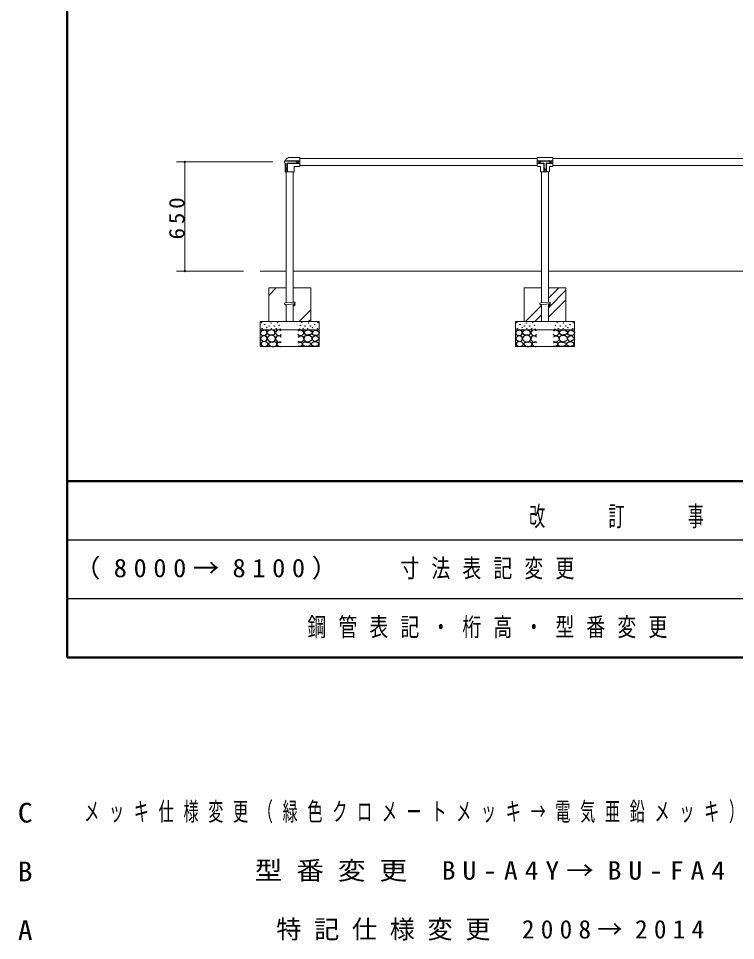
# Model space of a CAD drawing. Units: millimetres, scale not verified. Extents: x -19540 to 0, y -1690 to 13350.
# Drawn here: x -19540 to -15270, y -1686 to 3804 of the extents above; entities that cross this region are included whole.
import ezdxf
from ezdxf.enums import TextEntityAlignment as Align

# ---------------------------------------------------------------- set-up
doc = ezdxf.new("R2010")
doc.units = ezdxf.units.MM
for name, color, linetype, lineweight in [('A3図枠', 7, 'Continuous', 25), ('線', 2, 'Continuous', 25), ('補助', 2, 'Continuous', 13)]:
    doc.layers.add(name, color=color, linetype=linetype, lineweight=lineweight)
doc.layers.add('DEFPOINTS_4', color=57, linetype='Continuous')
doc.layers.add('図面プロファイル', color=7, linetype='Continuous')
doc.styles.add('ＭＳ ゴシック', font='')
doc.styles.get('ＭＳ ゴシック').set_extended_font_data('MS Gothic')

# ---------------------------------------------------------------- blocks, each defined once
blk = doc.blocks.new('dimension_origin')
at = {"color": 0, "linetype": 'Continuous', "lineweight": -2}
blk.add_circle((0, 0), 1.25, dxfattribs=at)

msp = doc.modelspace()

# ---------------------------------------------------------------- linework, layer by layer
at = {"layer": 'A3図枠', "lineweight": 50}
for p, q in [((-19250, 13350), (-19250, 0)), ((-19250, 1050), (0, 1050)), ((-19250, 0), (0, 0))]:
    msp.add_line(p, q, dxfattribs=at)
at = {"layer": 'A3図枠'}
for p, q in [((-19250, 700), (-12175, 700)), ((-19250, 350), (-12175, 350))]:
    msp.add_line(p, q, dxfattribs=at)
at = {"layer": '線', "color": 7, "lineweight": 13}
for p, q in [((-17925, 2976.5), (-17867, 2976.5)), ((-17865, 2974.5), (-17865, 2925.5)), ((-17865, 2971.35), (-16451, 2971.35)), ((-16451, 2974.5), (-16451, 2925.5)), ((-16449, 2976.5), (-16361, 2976.5)), ((-16359, 2974.5), (-16359, 2925.5)), ((-16359, 2971.35), (-14965, 2971.35)), ((-17955.5, 2955), (-17955.5, 2945)), ((-17951.5, 2943), (-17951.5, 2892)), ((-17898.5, 2921.5), (-17898.5, 2892)), ((-17896.5, 2923.5), (-17867, 2923.5)), ((-17865, 2928.65), (-16451, 2928.65)), ((-16449, 2923.5), (-16433.5, 2923.5)), ((-16431.5, 2921.5), (-16431.5, 2892)), ((-16378.5, 2921.5), (-16378.5, 2892)), ((-16376.5, 2923.5), (-16361, 2923.5)), ((-16359, 2928.65), (-14965, 2928.65)), ((-17949.5, 2890), (-17900.5, 2890)), ((-17946.35, 2110.51), (-17946.35, 2890)), ((-17903.65, 2114.557), (-17903.65, 2890)), ((-16429.5, 2890), (-16380.5, 2890)), ((-16426.35, 2110.51), (-16426.35, 2890)), ((-16383.65, 2114.557), (-16383.65, 2890)), ((-18100, 2300), (-17946.35, 2300)), ((-17903.65, 2300), (-16426.35, 2300)), ((-16383.65, 2300), (-14926.35, 2300)), ((-18050, 2200), (-18050, 2000)), ((-18050, 2200), (-17946.35, 2200)), ((-17903.65, 2200), (-17800, 2200)), ((-17800, 2200), (-17800, 2000)), ((-16530, 2200), (-16530, 2000)), ((-16530, 2200), (-16426.35, 2200)), ((-16383.65, 2200), (-16280, 2200)), ((-16280, 2200), (-16280, 2000)), ((-17898.97, 2115), (-17951.972, 2109.978)), ((-17898.034, 2105), (-17951.032, 2100.022)), ((-17946.35, 2000), (-17946.35, 2100.462)), ((-17903.65, 2000), (-17903.65, 2104.472)), ((-16378.97, 2115), (-16431.972, 2109.978)), ((-16378.034, 2105), (-16431.032, 2100.022)), ((-16426.35, 2000), (-16426.35, 2100.462)), ((-16383.65, 2000), (-16383.65, 2104.472)), ((-18100, 2000), (-18100, 1850)), ((-18100, 2000), (-17750, 2000)), ((-17946.35, 2000), (-17903.65, 2000)), ((-17750, 2000), (-17750, 1850)), ((-16580, 2000), (-16580, 1850)), ((-16580, 2000), (-16230, 2000)), ((-16426.35, 2000), (-16383.65, 2000)), ((-16230, 2000), (-16230, 1850)), ((-18100, 1950), (-17750, 1950)), ((-16580, 1950), (-16230, 1950)), ((-18100, 1850), (-17750, 1850)), ((-16580, 1850), (-16230, 1850))]:
    msp.add_line(p, q, dxfattribs=at)
at = {"layer": '線'}
for p, q in [((-17953.5, 2957), (-17865, 2957)), ((-17953.5, 2943), (-17950.368, 2943)), ((-17950.368, 2892), (-17950.368, 2943)), ((-17941.041, 2892), (-17941.041, 2943)), ((-17941.041, 2943), (-17865, 2943)), ((-17938.123, 2890), (-17938.123, 2943)), ((-16451, 2957), (-16359, 2957)), ((-16451, 2943), (-16414, 2943)), ((-16412, 2941), (-16412, 2890)), ((-16398, 2941), (-16398, 2890)), ((-16396, 2943), (-16359, 2943)), ((-17946.35, 2099.495), (-17951.967, 2100.022)), ((-17898.946, 2095.047), (-17903.65, 2095.488)), ((-16426.35, 2099.495), (-16431.967, 2100.022)), ((-16378.946, 2095.047), (-16383.65, 2095.488))]:
    msp.add_line(p, q, dxfattribs=at)
at = {"layer": '線', "color": 7, "lineweight": 13}
msp.add_lwpolyline([(-17925, 2976.5), (-17928.423, 2976.278), (-17931.788, 2975.616), (-17935.04, 2974.525), (-17938.123, 2973.023), (-17941.563, 2970.686), (-17944.595, 2967.84), (-17947.145, 2964.555), (-17949.149, 2960.912), (-17950.559, 2957)], dxfattribs=at)
at = {"layer": '線'}
for points in [[(-18077.551, 1949.402), (-18084.014, 1946.862), (-18090.225, 1943.382), (-18096.083, 1939.344), (-18099.731, 1933.877), (-18098.719, 1926.294), (-18093.711, 1919.935), (-18086.845, 1917.345), (-18079.136, 1917.084), (-18071.523, 1917.688), (-18065.194, 1920.252), (-18061.442, 1925.538), (-18060.125, 1931.976), (-18060.973, 1937.181), (-18063.927, 1942.115), (-18070.087, 1946.942)], [(-18038.127, 1949.493), (-18043.032, 1948.876), (-18048.669, 1946.79), (-18056.64, 1941.002), (-18060.292, 1934.086), (-18059.417, 1930.124), (-18055.696, 1925.707), (-18046.205, 1920.934), (-18036.235, 1919.49), (-18028.885, 1919.318), (-18021.369, 1920.842), (-18013.77, 1925.456), (-18010.016, 1931.653), (-18010.986, 1936.306), (-18015.693, 1941.654), (-18026.361, 1947.861)], [(-17811.873, 1949.493), (-17806.968, 1948.876), (-17801.331, 1946.79), (-17793.36, 1941.002), (-17789.708, 1934.086), (-17790.583, 1930.124), (-17794.304, 1925.707), (-17803.795, 1920.934), (-17813.765, 1919.49), (-17821.115, 1919.318), (-17828.631, 1920.842), (-17836.23, 1925.456), (-17839.984, 1931.653), (-17839.014, 1936.306), (-17834.307, 1941.654), (-17823.639, 1947.861)], [(-17772.449, 1949.402), (-17765.986, 1946.862), (-17759.775, 1943.382), (-17753.917, 1939.344), (-17750.269, 1933.877), (-17751.281, 1926.294), (-17756.289, 1919.935), (-17763.155, 1917.345), (-17770.864, 1917.084), (-17778.477, 1917.688), (-17784.806, 1920.252), (-17788.558, 1925.538), (-17789.875, 1931.976), (-17789.027, 1937.181), (-17786.073, 1942.115), (-17779.913, 1946.942)], [(-16557.551, 1949.402), (-16564.014, 1946.862), (-16570.225, 1943.382), (-16576.083, 1939.344), (-16579.731, 1933.877), (-16578.719, 1926.294), (-16573.711, 1919.935), (-16566.845, 1917.345), (-16559.136, 1917.084), (-16551.523, 1917.688), (-16545.194, 1920.252), (-16541.442, 1925.538), (-16540.125, 1931.976), (-16540.973, 1937.181), (-16543.927, 1942.115), (-16550.087, 1946.942)], [(-16518.127, 1949.493), (-16523.032, 1948.876), (-16528.669, 1946.79), (-16536.64, 1941.002), (-16540.292, 1934.086), (-16539.417, 1930.124), (-16535.696, 1925.707), (-16526.205, 1920.934), (-16516.235, 1919.49), (-16508.885, 1919.318), (-16501.369, 1920.842), (-16493.77, 1925.456), (-16490.016, 1931.653), (-16490.986, 1936.306), (-16495.693, 1941.654), (-16506.361, 1947.861)], [(-16291.873, 1949.493), (-16286.968, 1948.876), (-16281.331, 1946.79), (-16273.36, 1941.002), (-16269.708, 1934.086), (-16270.583, 1930.124), (-16274.304, 1925.707), (-16283.795, 1920.934), (-16293.765, 1919.49), (-16301.115, 1919.318), (-16308.631, 1920.842), (-16316.23, 1925.456), (-16319.984, 1931.653), (-16319.014, 1936.306), (-16314.307, 1941.654), (-16303.639, 1947.861)], [(-16252.449, 1949.402), (-16245.986, 1946.862), (-16239.775, 1943.382), (-16233.917, 1939.344), (-16230.269, 1933.877), (-16231.281, 1926.294), (-16236.289, 1919.935), (-16243.155, 1917.345), (-16250.864, 1917.084), (-16258.477, 1917.688), (-16264.806, 1920.252), (-16268.558, 1925.538), (-16269.875, 1931.976), (-16269.027, 1937.181), (-16266.073, 1942.115), (-16259.913, 1946.942)], [(-18080.086, 1916.45), (-18085.415, 1913.657), (-18090.859, 1909.479), (-18097.308, 1902.659), (-18099.731, 1895.855), (-18096.103, 1891.027), (-18089.592, 1886.666), (-18082.954, 1882.379), (-18076.284, 1880.329), (-18068.64, 1882.776), (-18062.343, 1889.201), (-18059.236, 1897.478), (-18060.759, 1905.994), (-18068.917, 1913.245)], [(-18080.905, 1880.517), (-18092.225, 1874.498), (-18099.036, 1865.683), (-18090.549, 1854.413), (-18072.114, 1850.299), (-18057.761, 1856.41), (-18052.335, 1866.782), (-18063.117, 1875.89)], [(-18050.831, 1885.163), (-18038.242, 1878.307), (-18024.883, 1877.324), (-18014.599, 1884.778), (-18009.747, 1896.515), (-18012.027, 1907.293), (-18018.936, 1915.436), (-18027.761, 1918.869), (-18038.938, 1917.598), (-18052.692, 1909.543), (-18058.669, 1898.678), (-18056.034, 1891.484)], [(-18023.802, 1876.373), (-18031.337, 1876.999), (-18039.479, 1875.562), (-18048.406, 1871.504), (-18052.723, 1866.102), (-18050.037, 1861.419), (-18044.074, 1856.912), (-18037.595, 1853.068), (-18030.289, 1850.695), (-18018.44, 1850.928), (-18008.124, 1855.02), (-18003.421, 1859.827), (-18001.367, 1865.561), (-18002.427, 1870.709), (-18006.503, 1875.292), (-18014.901, 1877.832)], [(-17826.198, 1876.373), (-17818.663, 1876.999), (-17810.521, 1875.562), (-17801.594, 1871.504), (-17797.277, 1866.102), (-17799.963, 1861.419), (-17805.926, 1856.912), (-17812.405, 1853.068), (-17819.711, 1850.695), (-17831.56, 1850.928), (-17841.876, 1855.02), (-17846.579, 1859.827), (-17848.633, 1865.561), (-17847.573, 1870.709), (-17843.497, 1875.292), (-17835.099, 1877.832)], [(-17799.169, 1885.163), (-17811.758, 1878.307), (-17825.117, 1877.324), (-17835.401, 1884.778), (-17840.253, 1896.515), (-17837.973, 1907.293), (-17831.064, 1915.436), (-17822.239, 1918.869), (-17811.062, 1917.598), (-17797.308, 1909.543), (-17791.331, 1898.678), (-17793.966, 1891.484)], [(-17769.095, 1880.517), (-17757.775, 1874.498), (-17750.964, 1865.683), (-17759.451, 1854.413), (-17777.886, 1850.299), (-17792.239, 1856.41), (-17797.665, 1866.782), (-17786.883, 1875.89)], [(-17769.914, 1916.45), (-17764.585, 1913.657), (-17759.141, 1909.479), (-17752.692, 1902.659), (-17750.269, 1895.855), (-17753.897, 1891.027), (-17760.408, 1886.666), (-17767.046, 1882.379), (-17773.716, 1880.329), (-17781.36, 1882.776), (-17787.657, 1889.201), (-17790.764, 1897.478), (-17789.241, 1905.994), (-17781.083, 1913.245)], [(-16560.086, 1916.45), (-16565.415, 1913.657), (-16570.859, 1909.479), (-16577.308, 1902.659), (-16579.731, 1895.855), (-16576.103, 1891.027), (-16569.592, 1886.666), (-16562.954, 1882.379), (-16556.284, 1880.329), (-16548.64, 1882.776), (-16542.343, 1889.201), (-16539.236, 1897.478), (-16540.759, 1905.994), (-16548.917, 1913.245)], [(-16560.905, 1880.517), (-16572.225, 1874.498), (-16579.036, 1865.683), (-16570.549, 1854.413), (-16552.114, 1850.299), (-16537.761, 1856.41), (-16532.335, 1866.782), (-16543.117, 1875.89)], [(-16530.831, 1885.163), (-16518.242, 1878.307), (-16504.883, 1877.324), (-16494.599, 1884.778), (-16489.747, 1896.515), (-16492.027, 1907.293), (-16498.936, 1915.436), (-16507.761, 1918.869), (-16518.938, 1917.598), (-16532.692, 1909.543), (-16538.669, 1898.678), (-16536.034, 1891.484)], [(-16503.802, 1876.373), (-16511.337, 1876.999), (-16519.479, 1875.562), (-16528.406, 1871.504), (-16532.723, 1866.102), (-16530.037, 1861.419), (-16524.074, 1856.912), (-16517.595, 1853.068), (-16510.289, 1850.695), (-16498.44, 1850.928), (-16488.124, 1855.02), (-16483.421, 1859.827), (-16481.367, 1865.561), (-16482.427, 1870.709), (-16486.503, 1875.292), (-16494.901, 1877.832)], [(-16306.198, 1876.373), (-16298.663, 1876.999), (-16290.521, 1875.562), (-16281.594, 1871.504), (-16277.277, 1866.102), (-16279.963, 1861.419), (-16285.926, 1856.912), (-16292.405, 1853.068), (-16299.711, 1850.695), (-16311.56, 1850.928), (-16321.876, 1855.02), (-16326.579, 1859.827), (-16328.633, 1865.561), (-16327.573, 1870.709), (-16323.497, 1875.292), (-16315.099, 1877.832)], [(-16279.169, 1885.163), (-16291.758, 1878.307), (-16305.117, 1877.324), (-16315.401, 1884.778), (-16320.253, 1896.515), (-16317.973, 1907.293), (-16311.064, 1915.436), (-16302.239, 1918.869), (-16291.062, 1917.598), (-16277.308, 1909.543), (-16271.331, 1898.678), (-16273.966, 1891.484)], [(-16249.095, 1880.517), (-16237.775, 1874.498), (-16230.964, 1865.683), (-16239.451, 1854.413), (-16257.886, 1850.299), (-16272.239, 1856.41), (-16277.665, 1866.782), (-16266.883, 1875.89)], [(-16249.914, 1916.45), (-16244.585, 1913.657), (-16239.141, 1909.479), (-16232.692, 1902.659), (-16230.269, 1895.855), (-16233.897, 1891.027), (-16240.408, 1886.666), (-16247.046, 1882.379), (-16253.716, 1880.329), (-16261.36, 1882.776), (-16267.657, 1889.201), (-16270.764, 1897.478), (-16269.241, 1905.994), (-16261.083, 1913.245)]]:
    msp.add_lwpolyline(points, close=True, dxfattribs=at)
for points in [[(-17975, 1943.299), (-17983.427, 1948.154), (-17992.11, 1949.636), (-17997.73, 1947.948), (-18002.883, 1944.249), (-18007.355, 1938.941), (-18009.22, 1932.209), (-18005.552, 1923.439), (-17997.496, 1917), (-17989.197, 1914.621), (-17981.971, 1915.733), (-17977.921, 1919.109), (-17975, 1923.654)], [(-17875, 1943.299), (-17866.573, 1948.154), (-17857.89, 1949.636), (-17852.27, 1947.948), (-17847.117, 1944.249), (-17842.645, 1938.941), (-17840.78, 1932.209), (-17844.448, 1923.439), (-17852.504, 1917), (-17860.803, 1914.621), (-17868.029, 1915.733), (-17872.079, 1919.109), (-17875, 1923.654)], [(-16455, 1943.299), (-16463.427, 1948.154), (-16472.11, 1949.636), (-16477.73, 1947.948), (-16482.883, 1944.249), (-16487.355, 1938.941), (-16489.22, 1932.209), (-16485.552, 1923.439), (-16477.496, 1917), (-16469.197, 1914.621), (-16461.971, 1915.733), (-16457.921, 1919.109), (-16455, 1923.654)], [(-16355, 1943.299), (-16346.573, 1948.154), (-16337.89, 1949.636), (-16332.271, 1947.948), (-16327.117, 1944.249), (-16322.645, 1938.941), (-16320.78, 1932.209), (-16324.448, 1923.439), (-16332.504, 1917), (-16340.803, 1914.621), (-16348.029, 1915.733), (-16352.079, 1919.109), (-16355, 1923.654)], [(-17975.317, 1907.178), (-17982.457, 1912.64), (-17990.526, 1915.099), (-17997.231, 1913.875), (-18003.199, 1910.03), (-18007.592, 1904.248), (-18009.22, 1897.039), (-18006.556, 1888.431), (-18000.348, 1881.513), (-17992.709, 1877.642), (-17985.139, 1876.761), (-17979.985, 1878.2), (-17975.317, 1880.88)], [(-17975, 1872.642), (-17981.018, 1875.96), (-17988.307, 1876.761), (-17997.024, 1872.427), (-18001.298, 1865.671), (-18000.686, 1862.001), (-17997.813, 1857.75), (-17990.651, 1852.278), (-17983.238, 1850.462), (-17978.942, 1851.514), (-17975, 1853.631)], [(-17875, 1872.642), (-17868.982, 1875.96), (-17861.693, 1876.761), (-17852.976, 1872.427), (-17848.702, 1865.671), (-17849.314, 1862.001), (-17852.187, 1857.75), (-17859.349, 1852.278), (-17866.762, 1850.462), (-17871.058, 1851.514), (-17875, 1853.631)], [(-17874.683, 1907.178), (-17867.543, 1912.64), (-17859.474, 1915.099), (-17852.769, 1913.875), (-17846.801, 1910.03), (-17842.408, 1904.248), (-17840.78, 1897.039), (-17843.444, 1888.431), (-17849.652, 1881.513), (-17857.291, 1877.642), (-17864.861, 1876.761), (-17870.015, 1878.2), (-17874.683, 1880.88)], [(-16455.317, 1907.178), (-16462.457, 1912.64), (-16470.526, 1915.099), (-16477.231, 1913.875), (-16483.199, 1910.03), (-16487.592, 1904.248), (-16489.22, 1897.039), (-16486.556, 1888.431), (-16480.348, 1881.513), (-16472.709, 1877.642), (-16465.139, 1876.761), (-16459.985, 1878.2), (-16455.317, 1880.88)], [(-16455, 1872.642), (-16461.018, 1875.96), (-16468.307, 1876.761), (-16477.024, 1872.427), (-16481.298, 1865.671), (-16480.686, 1862.001), (-16477.813, 1857.75), (-16470.651, 1852.278), (-16463.238, 1850.462), (-16458.942, 1851.514), (-16455, 1853.631)], [(-16355, 1872.642), (-16348.982, 1875.96), (-16341.692, 1876.761), (-16332.976, 1872.427), (-16328.702, 1865.671), (-16329.314, 1862.001), (-16332.187, 1857.75), (-16339.349, 1852.278), (-16346.762, 1850.462), (-16351.058, 1851.514), (-16355, 1853.631)], [(-16354.683, 1907.178), (-16347.543, 1912.64), (-16339.474, 1915.099), (-16332.769, 1913.875), (-16326.801, 1910.03), (-16322.408, 1904.248), (-16320.78, 1897.039), (-16323.444, 1888.431), (-16329.652, 1881.513), (-16337.291, 1877.642), (-16344.861, 1876.761), (-16350.015, 1878.2), (-16354.683, 1880.88)]]:
    msp.add_lwpolyline(points, dxfattribs=at)
for centre, radius in [((-17880, 2950), 4), ((-16436, 2950), 4), ((-16374, 2950), 4), ((-16405, 2905), 4), ((-18093.394, 1992.177), 1), ((-18074.383, 1980.77), 1), ((-18036.044, 1989.959), 1), ((-17997.583, 1994.091), 1), ((-17987.582, 1977.063), 1), ((-17862.418, 1977.063), 1), ((-17852.417, 1994.091), 1), ((-17813.956, 1989.959), 1), ((-17775.617, 1980.77), 1), ((-17756.606, 1992.177), 1), ((-16573.394, 1992.177), 1), ((-16554.383, 1980.77), 1), ((-16516.044, 1989.959), 1), ((-16477.583, 1994.091), 1), ((-16467.582, 1977.063), 1), ((-16342.418, 1977.063), 1), ((-16332.417, 1994.091), 1), ((-16293.956, 1989.959), 1), ((-16255.617, 1980.77), 1), ((-16236.606, 1992.177), 1), ((-18090.225, 1957.323), 1), ((-18061.392, 1963.977), 1), ((-18047.451, 1973.483), 1), ((-18032.559, 1956.373), 1), ((-18016.504, 1973.549), 1), ((-18004.881, 1956.521), 1), ((-17982.717, 1955.98), 1), ((-17867.283, 1955.98), 1), ((-17845.119, 1956.521), 1), ((-17833.496, 1973.549), 1), ((-17817.441, 1956.373), 1), ((-17802.549, 1973.483), 1), ((-17788.608, 1963.977), 1), ((-17759.775, 1957.323), 1), ((-16570.225, 1957.323), 1), ((-16541.392, 1963.977), 1), ((-16527.451, 1973.483), 1), ((-16512.559, 1956.373), 1), ((-16496.504, 1973.549), 1), ((-16484.881, 1956.521), 1), ((-16462.717, 1955.98), 1), ((-16347.283, 1955.98), 1), ((-16325.119, 1956.521), 1), ((-16313.496, 1973.549), 1), ((-16297.441, 1956.373), 1), ((-16282.549, 1973.483), 1), ((-16268.608, 1963.977), 1), ((-16239.775, 1957.323), 1)]:
    msp.add_circle(centre, radius, dxfattribs=at)
at = {"layer": '線', "color": 7, "lineweight": 13}
for centre, radius, start, end in [((-17867, 2974.5), 2, 0, 90), ((-16449, 2974.5), 2, 90, 180), ((-16361, 2974.5), 2, 0, 90), ((-17953.5, 2955), 2, 90, 180), ((-17953.5, 2945), 2, 180, 270), ((-17896.5, 2921.5), 2, 90, 180), ((-17867, 2925.5), 2, 270, 0), ((-16449, 2925.5), 2, 180, 270), ((-16433.5, 2921.5), 2, 0, 90), ((-16376.5, 2921.5), 2, 90, 180), ((-16361, 2925.5), 2, 270, 0), ((-17949.5, 2892), 2, 180, 270), ((-17900.5, 2892), 2, 270, 0), ((-16429.5, 2892), 2, 180, 270), ((-16380.5, 2892), 2, 270, 0), ((-17951.5, 2105), 5, 95.41299, 275.36563), ((-16431.5, 2105), 5, 95.41299, 275.36563)]:
    msp.add_arc(centre, radius, start, end, dxfattribs=at)
at = {"layer": '線'}
for centre, start, end in [((-16414, 2941), 0, 90), ((-16396, 2941), 90, 180), ((-17948.368, 2892), 180, 270), ((-17943.041, 2892), 270, 0)]:
    msp.add_arc(centre, 2, start, end, dxfattribs=at)
msp.add_ellipse((-17946.38, 2905), major_axis=(0, -4.004), ratio=0.706341, dxfattribs=at)
for centre in [(-17898.481, 2100.047), (-16378.481, 2100.047)]:
    msp.add_ellipse(centre, major_axis=(0, 5.022), ratio=0.995579, start_param=0.32389562, end_param=6.14999861, dxfattribs=at)
at = {"layer": '線', "color": 7, "lineweight": 13}
for centre in [(-17898.5, 2110), (-16378.5, 2110)]:
    msp.add_ellipse(centre, major_axis=(0, 5.022), ratio=0.995579, start_param=3.23482892, end_param=6.3797321, dxfattribs=at)
at = {"layer": '補助'}
for p, q in [((-18025, 2950), (-18600, 2950)), ((-18550, 2300), (-18550, 2950)), ((-18200, 2300), (-18600, 2300)), ((-18050, 2155.576), (-18005.576, 2200)), ((-16383.65, 2138.128), (-16321.778, 2200)), ((-16383.65, 2082.002), (-16280, 2185.652)), ((-16521.778, 2000), (-16426.35, 2095.428)), ((-16383.65, 2025.875), (-16280, 2129.525)), ((-17868.817, 2000), (-17800, 2068.817)), ((-16465.652, 2000), (-16426.35, 2039.302)), ((-17812.69, 2000), (-17800, 2012.69))]:
    msp.add_line(p, q, dxfattribs=at)

# ---------------------------------------------------------------- block references
at = {"layer": '補助', "xscale": 3.33, "yscale": 3.33}
for p, rotation in [((-18550, 2950), 270), ((-18550, 2300), 90)]:
    msp.add_blockref('dimension_origin', p, dxfattribs=dict(at, rotation=rotation))

# ---------------------------------------------------------------- texts
at = {"layer": 'A3図枠', "color": 4, "insert": (-15712.5, 768.333), "char_height": 117.3, "attachment_point": 8, "style": 'ＭＳ ゴシック'}
msp.add_mtext('\\T1.64;\\W0.6;改\u3000\u3000訂\u3000\u3000事\u3000\u3000項', dxfattribs=at)
at = {"layer": 'DEFPOINTS_4', "insert": (-18383.571, 525), "char_height": 110, "attachment_point": 5, "style": 'ＭＳ ゴシック'}
msp.add_mtext('\\T1.5;\\W1.05;（8000→8100）', dxfattribs=at)
at = {"layer": '図面プロファイル', "style": 'ＭＳ ゴシック', "width": 1.1}
for s, p in [('C', (-19500, -925)), ('B', (-19500, -1275)), ('A', (-19500, -1625))]:
    msp.add_text(s, height=117.3, dxfattribs=at).set_placement(p, align=Align.MIDDLE_CENTER)
at = {"layer": '図面プロファイル', "char_height": 110, "attachment_point": 5, "style": 'ＭＳ ゴシック'}
for s, insert in [('\\T1.64;\\W0.75;寸法表記変更', (-16712.5, 525)), ('\\T1.64;\\W0.75;鋼管表記・桁高・型番変更', (-16712.5, 175)), ('\\T1.64;\\W0.6;メッキ仕様変更（緑色クロメートメッキ→電気亜鉛メッキ）、鋼管表削除', (-16712.5, -925)), ('\\T1.5;\\W1.1;型番変更\\~BU-A4Y→BU-FA4', (-16712.5, -1275)), ('\\T1.5;特記仕様変更\\~2008→2014', (-16712.5, -1625))]:
    msp.add_mtext(s, dxfattribs=dict(at, insert=insert))
at = {"layer": '補助', "insert": (-18551, 2625), "char_height": 91.64, "attachment_point": 8, "rotation": 90, "style": 'ＭＳ ゴシック'}
msp.add_mtext('\\T1.33;\\W1.1;650', dxfattribs=at)

doc.saveas('drawing.dxf')
